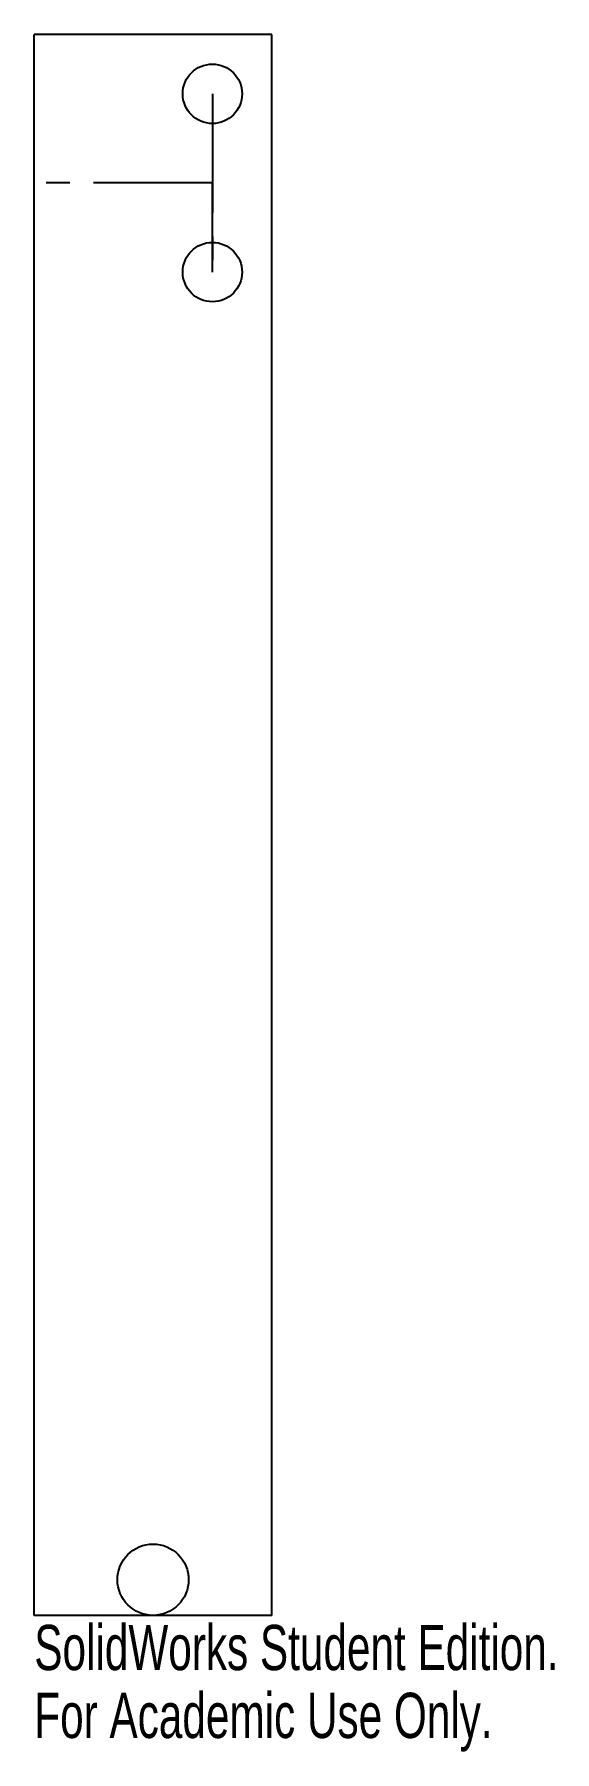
# Model space of a CAD drawing. Header units: inches. Extents: x -0.75 to 1.44, y -6.22 to 1.
import ezdxf

# ---------------------------------------------------------------- set-up
doc = ezdxf.new("R2010")
doc.units = ezdxf.units.IN
doc.header["$MEASUREMENT"] = 0
doc.linetypes.add('CENTERX2', pattern=[0.8, 0.5, -0.1, 0.1, -0.1])
doc.styles.add('SLDTEXTSTYLE0', font='TXT', dxfattribs={"width": 0.7})

msp = doc.modelspace()

# ---------------------------------------------------------------- linework, layer by layer
at = {"color": 7, "linetype": 'Continuous'}
for p, q in [((0.25, 1), (-0.75, 1)), ((-0.75, -5.65), (-0.75, 1)), ((0.25, -5.65), (0.25, 1)), ((0.25, -5.65), (-0.75, -5.65))]:
    msp.add_line(p, q, dxfattribs=at)
at = {"color": 7, "linetype": 'CENTERX2'}
for p, q in [((0, 0.75), (0, 0)), ((0, 0.375), (-0.75, 0.375)), ((0, 0), (0, 0.375))]:
    msp.add_line(p, q, dxfattribs=at)
at = {"color": 7, "linetype": 'Continuous'}
for centre, radius in [((0, 0.75), 0.125), ((0, 0), 0.125), ((-0.25, -5.5), 0.15)]:
    msp.add_circle(centre, radius, dxfattribs=at)

# ---------------------------------------------------------------- texts
at = {"color": 7, "linetype": 'Continuous', "char_height": 0.1903, "attachment_point": 1, "style": 'SLDTEXTSTYLE0'}
for s, insert in [('SolidWorks Student Edition.', (-0.75, -5.6901)), ('For Academic Use Only.', (-0.75, -5.9756))]:
    msp.add_mtext(s, dxfattribs=dict(at, insert=insert))

doc.saveas('drawing.dxf')
